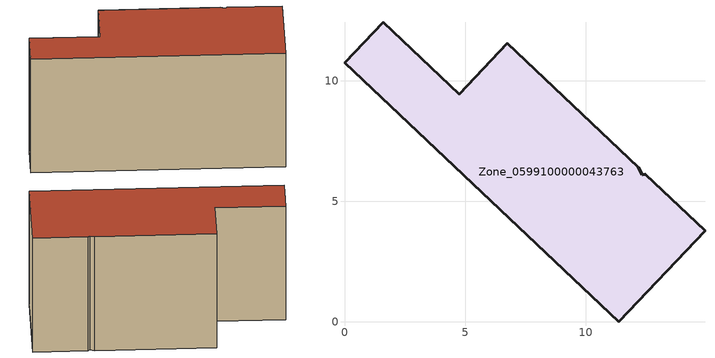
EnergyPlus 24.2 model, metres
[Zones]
Zone_0599100000043763
 floor ground (C_G): 11.36,0 0,10.75 1.6,12.43 4.76,9.43 6.75,11.54 12.18,6.4 12.34,6.11 12.47,6.13 14.94,3.79 z1.91
 wall outside (C_F): 4.76,9.43 1.6,12.43 0,10.75 11.36,0 14.94,3.79 12.47,6.13 12.34,6.11 12.18,6.4 6.75,11.54 4.76,9.43 z1.91:10.29
 roof outside (C_R): 12.34,6.11 12.18,6.4 6.75,11.54 4.76,9.43 1.6,12.43 0,10.75 11.36,0 14.94,3.79 12.47,6.13 z10.29
[BUILDING]
Pand.0599100000043763: North Axis=0; Terrain=City; Loads Convergence Tolerance Value=0.04; Temperature Convergence Tolerance Value=0.4; Solar Distribution=FullExterior; Maximum Number of Warmup Days=25; Minimum Number of Warmup Days=1
[Site:Location]
Rotterdam.The.Hague.AP_ZH_NLD Design_Conditions: Latitude=51.96; Longitude=4.45; Time Zone=1; Elevation=-4.5
[SITE:GROUNDTEMPERATURE:BUILDINGSURFACE]
18, 18, 18, 18, 18, 18, 18, 18, 18, 18, 18, 18
[MATERIAL] Thermal Absorptance=0.9; Solar Absorptance=0.7; Visible Absorptance=0.7
Name | Roughness | Thickness | Conductivity | Density | Specific Heat
G.TC.1975-1991 | MediumSmooth | 0.15 | 0.288461 | 540 | 1210
F.TC.1975-1991 | Rough | 0.3 | 0.230769 | 1920 | 840
R.TC.1975-1991 | MediumRough | 0.2 | 0.153846 | 1500 | 1000
[CONSTRUCTION]
C_G: G.TC.1975-1991
C_F: F.TC.1975-1991
C_R: R.TC.1975-1991
[ZONE]
Zone_0599100000043763: Type=1; Multiplier=1; Ceiling Height=Autocalculate; Volume=Autocalculate; Floor Area=autocalculate; Part of Total Floor Area=Yes
[ZONEINFILTRATION:DESIGNFLOWRATE]
Infil_Zone_0599100000043763: Zone or ZoneList or Space or SpaceList=Zone_0599100000043763; Schedule=AlwaysOn; Design Flow Rate Calculation Method=Flow/Area; Flow Rate per Floor Area=0.003; Constant Term Coefficient=1; Temperature Term Coefficient=0; Velocity Term Coefficient=0; Velocity Squared Term Coefficient=0
[HVACTEMPLATE:ZONE:IDEALLOADSAIRSYSTEM]
Zone_0599100000043763: Maximum Heating Supply Air Temperature=50; Minimum Cooling Supply Air Temperature=13; Maximum Heating Supply Air Humidity Ratio=0.0156; Minimum Cooling Supply Air Humidity Ratio=0.0077; Heating Limit=NoLimit; Cooling Limit=NoLimit; Dehumidification Control Type=ConstantSensibleHeatRatio; Cooling Sensible Heat Ratio=0.7; Dehumidification Setpoint=60; Humidification Control Type=None; Humidification Setpoint=30; Outdoor Air Method=None; Outdoor Air Flow Rate per Person=0.00944; Outdoor Air Flow Rate per Zone Floor Area=0; Outdoor Air Flow Rate per Zone=0; Demand Controlled Ventilation Type=None; Outdoor Air Economizer Type=NoEconomizer; Heat Recovery Type=None; Sensible Heat Recovery Effectiveness=0.7; Latent Heat Recovery Effectiveness=0.65
[ZONECONTROL:THERMOSTAT]
ThermostatControl_Zone_0599100000043763: Zone or ZoneList=Zone_0599100000043763; Control Type Schedule=DualSetpointControlType; Control 1=Thermostat_Zone_0599100000043763; Temperature Difference Between Cutout And Setpoint=0
[THERMOSTATSETPOINT:DUALSETPOINT]
Thermostat_Zone_0599100000043763: Heating Setpoint Temperature Schedule=HeatingSetpoint_Zone_0599100000043763; Cooling Setpoint Temperature Schedule=CoolingSetpoint_Zone_0599100000043763
[SCHEDULE:COMPACT]
HeatingSetpoint_Zone_0599100000043763: Through: 12/31, For: AllDays, Until: 24:00, 21
CoolingSetpoint_Zone_0599100000043763: Through: 12/31, For: AllDays, Until: 24:00, 24
DualSetpointControlType: Through: 12/31, For: AllDays, Until: 24:00, 4
AlwaysOn: Through: 12/31, For: AllDays, Until: 24:00, 1
